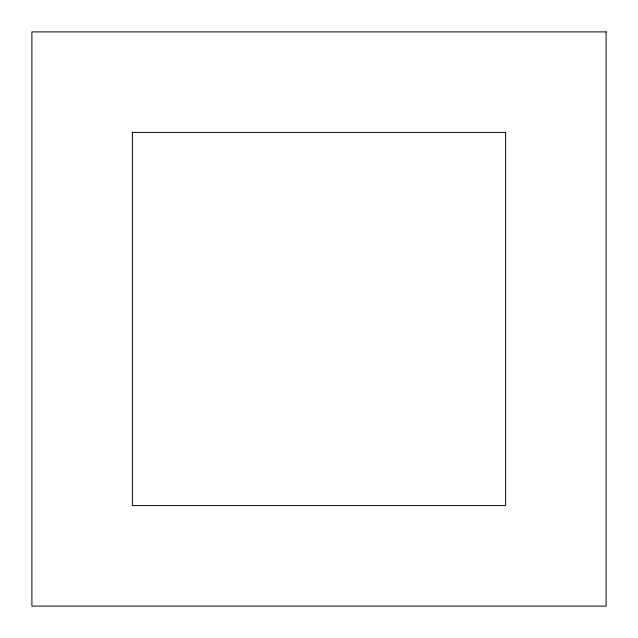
<?xml version="1.0" encoding="UTF-8"?>
<svg xmlns="http://www.w3.org/2000/svg" width="638" height="638" viewBox="0 0 638 638"><rect width="100%" height="100%" fill="white"/><g stroke="black" fill="none" stroke-linecap="round" stroke-linejoin="round"><path stroke-width="0.96" d="M606.1 31.9L31.9 31.9L31.9 606.1L606.1 606.1L606.1 31.9M505.615 132.385L132.385 132.385L132.385 505.615L505.615 505.615L505.615 132.385"/></g></svg>
